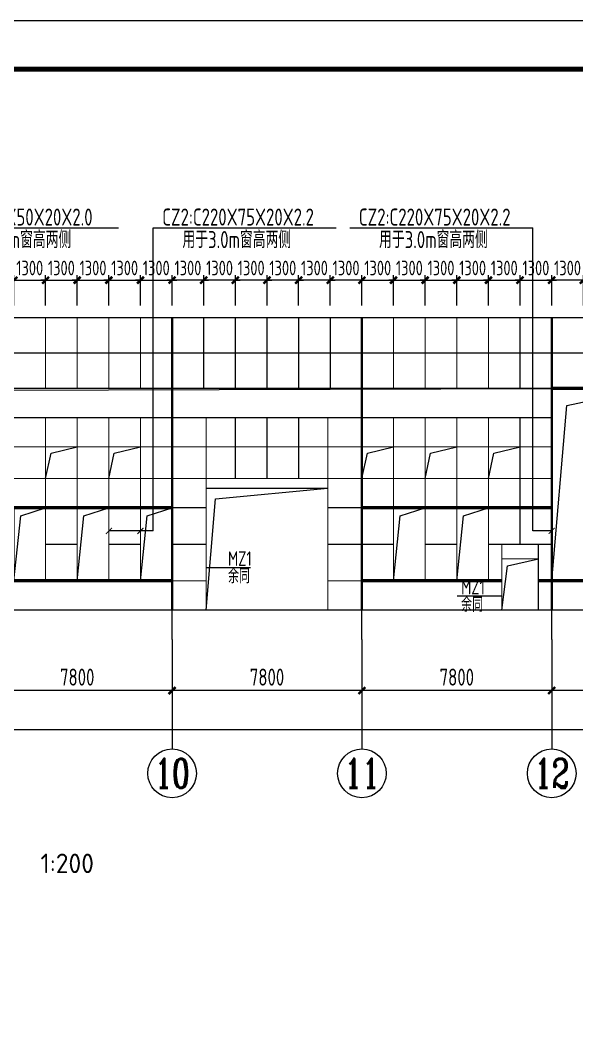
# Model space of a CAD drawing. Extents: x -2746917 to -971774, y -3334247 to -3250358.
# Drawn here: x -1558713 to -1547287, y -3295173 to -3274173 of the extents above; entities that cross this region are included whole.
import ezdxf
from ezdxf.enums import TextEntityAlignment as Align

# ---------------------------------------------------------------- set-up
doc = ezdxf.new("R2010")
doc.units = 0
doc.header["$LTSCALE"] = 1000
doc.header["$MEASUREMENT"] = 0
doc.header["$PDMODE"] = 35
doc.linetypes.add('DASH', pattern=[0.35, 0.25, -0.1])
doc.linetypes.add('DOTE', pattern=[2.42, 2, -0.2, 0.02, -0.2])
doc.layers.get('0').update_dxf_attribs({"linetype": 'CONTINUOUS'})
doc.layers.get('Defpoints').update_dxf_attribs({"linetype": 'CONTINUOUS'})
for name, color, linetype in [('AXIS', 253, 'DOTE'), ('DIM', 3, 'CONTINUOUS'), ('NUM', 7, 'CONTINUOUS'), ('PUB_TITLE', 4, 'CONTINUOUS'), ('REIN', 1, 'CONTINUOUS'), ('TEXT', 7, 'CONTINUOUS')]:
    doc.layers.add(name, color=color, linetype=linetype)
doc.layers.add('yichutu', color=7, linetype='CONTINUOUS', true_color=0xffffff, plot=False)
doc.styles.add('TSSD_Axis', font='Complex.shx', dxfattribs={"width": 0.7, "bigfont": 'hztxt.shx'})
doc.styles.add('TSSD_Dimension', font='tssdeng.shx', dxfattribs={"width": 0.75, "bigfont": 'Hztxt.shx'})
doc.styles.add('TSSD_Norm', font='tssdeng.shx', dxfattribs={"width": 0.75, "bigfont": 'hztxt.shx'})
doc.styles.add('TSSD_Rein', font='Tssdeng.shx', dxfattribs={"width": 0.75, "bigfont": 'hztxt.shx'})
doc.dimstyles.new('TSSD_200_100', dxfattribs={"dimtxt": 350, "dimasz": 100, "dimexe": 100, "dimexo": 250, "dimgap": 100, "dimtad": 1, "dimdec": 0, "dimlfac": 2, "dimzin": 0, "dimdsep": 46, "dimtxsty": 'TSSD_Dimension', "dimblk": 'ARCHTICK', "dimcen": 0, "dimdle": 100, "dimclrt": 7, "dimadec": 0, "dimazin": 0, "dimtfac": 1, "dimtdec": 0, "dimtix": 1, "dimtmove": 2, "dimatfit": 3, "dimfxl": 1, "dimtolj": 1, "dimtzin": 0, "dimarcsym": 0})

# ---------------------------------------------------------------- blocks, each defined once
blk = doc.blocks.new('ts_axno')
at = {"color": 0, "linetype": 'ByBlock', "lineweight": -2}
blk.add_circle((0, 0), 0.5, dxfattribs=at)
at = {"color": 0, "linetype": 'ByBlock', "lineweight": -2, "style": 'TSSD_Axis', "width": 0.7}
blk.add_attdef('A', text='', height=0.6, dxfattribs=at).set_placement((0, 0), align=Align.MIDDLE_CENTER)
blk = doc.blocks.new('_ArchTick')
at = {"color": 0, "const_width": 0.5}
blk.add_lwpolyline([(-0.71, -0.71), (0.71, 0.71)], dxfattribs=at)
blk = doc.blocks.new('*D1926')
at = {"layer": 'Defpoints', "color": 0, "ltscale": 1.5}
for p in [(-1551697, -3286880), (-1547797, -3286880), (-1551697, -3287927)]:
    blk.add_point(p, dxfattribs=at)
at = {"layer": 'DIM', "color": 0, "lineweight": -2, "ltscale": 1.5}
for p, q in [((-1551697, -3287130), (-1551697, -3288027)), ((-1547797, -3287130), (-1547797, -3288027)), ((-1547697, -3287927), (-1551797, -3287927))]:
    blk.add_line(p, q, dxfattribs=at)
at = {"layer": 'DIM', "color": 0, "lineweight": -2, "ltscale": 1.5, "xscale": 100, "yscale": 100, "zscale": 100, "rotation": 180}
blk.add_blockref('_ArchTick', (-1551697, -3287927), dxfattribs=at)
at = {"layer": 'DIM', "color": 0, "lineweight": -2, "ltscale": 1.5, "xscale": 100, "yscale": 100, "zscale": 100}
blk.add_blockref('_ArchTick', (-1547797, -3287927), dxfattribs=at)
at = {"layer": 'DIM', "color": 7, "ltscale": 1.5, "insert": (-1549747, -3287652), "char_height": 350, "attachment_point": 5, "style": 'TSSD_Dimension'}
blk.add_mtext('\\A1;7800', dxfattribs=at)
blk = doc.blocks.new('*D1927')
at = {"layer": 'Defpoints', "color": 0, "ltscale": 1.5}
for p in [(-1555597, -3286880), (-1551697, -3286880), (-1555597, -3287927)]:
    blk.add_point(p, dxfattribs=at)
at = {"layer": 'DIM', "color": 0, "lineweight": -2, "ltscale": 1.5}
for p, q in [((-1555597, -3287130), (-1555597, -3288027)), ((-1551697, -3287130), (-1551697, -3288027)), ((-1551597, -3287927), (-1555697, -3287927))]:
    blk.add_line(p, q, dxfattribs=at)
at = {"layer": 'DIM', "color": 0, "lineweight": -2, "ltscale": 1.5, "xscale": 100, "yscale": 100, "zscale": 100, "rotation": 180}
blk.add_blockref('_ArchTick', (-1555597, -3287927), dxfattribs=at)
at = {"layer": 'DIM', "color": 0, "lineweight": -2, "ltscale": 1.5, "xscale": 100, "yscale": 100, "zscale": 100}
blk.add_blockref('_ArchTick', (-1551697, -3287927), dxfattribs=at)
at = {"layer": 'DIM', "color": 7, "ltscale": 1.5, "insert": (-1553647, -3287652), "char_height": 350, "attachment_point": 5, "style": 'TSSD_Dimension'}
blk.add_mtext('\\A1;7800', dxfattribs=at)
blk = doc.blocks.new('*D1928')
at = {"layer": 'Defpoints', "color": 0, "ltscale": 1.5}
for p in [(-1559497, -3286880), (-1555597, -3286880), (-1559497, -3287927)]:
    blk.add_point(p, dxfattribs=at)
at = {"layer": 'DIM', "color": 0, "lineweight": -2, "ltscale": 1.5}
for p, q in [((-1559497, -3287130), (-1559497, -3288027)), ((-1555597, -3287130), (-1555597, -3288027)), ((-1555497, -3287927), (-1559597, -3287927))]:
    blk.add_line(p, q, dxfattribs=at)
at = {"layer": 'DIM', "color": 0, "lineweight": -2, "ltscale": 1.5, "xscale": 100, "yscale": 100, "zscale": 100, "rotation": 180}
blk.add_blockref('_ArchTick', (-1559497, -3287927), dxfattribs=at)
at = {"layer": 'DIM', "color": 0, "lineweight": -2, "ltscale": 1.5, "xscale": 100, "yscale": 100, "zscale": 100}
blk.add_blockref('_ArchTick', (-1555597, -3287927), dxfattribs=at)
at = {"layer": 'DIM', "color": 7, "ltscale": 1.5, "insert": (-1557547, -3287652), "char_height": 350, "attachment_point": 5, "style": 'TSSD_Dimension'}
blk.add_mtext('\\A1;7800', dxfattribs=at)
blk = doc.blocks.new('*D1936')
at = {"layer": 'Defpoints', "color": 0, "ltscale": 1.5}
for p in [(-1586797, -3286880), (-1543897, -3286880), (-1543897, -3288727)]:
    blk.add_point(p, dxfattribs=at)
at = {"layer": 'DIM', "color": 0, "lineweight": -2, "ltscale": 1.5}
for p, q in [((-1586797, -3287130), (-1586797, -3288827)), ((-1543897, -3287130), (-1543897, -3288827)), ((-1586897, -3288727), (-1543797, -3288727))]:
    blk.add_line(p, q, dxfattribs=at)
at = {"layer": 'DIM', "color": 0, "lineweight": -2, "ltscale": 1.5, "xscale": 100, "yscale": 100, "zscale": 100, "rotation": 180}
blk.add_blockref('_ArchTick', (-1586797, -3288727), dxfattribs=at)
at = {"layer": 'DIM', "color": 0, "lineweight": -2, "ltscale": 1.5, "xscale": 100, "yscale": 100, "zscale": 100}
blk.add_blockref('_ArchTick', (-1543897, -3288727), dxfattribs=at)
at = {"layer": 'DIM', "color": 7, "ltscale": 1.5, "insert": (-1565347, -3288452), "char_height": 350, "attachment_point": 5, "style": 'TSSD_Dimension'}
blk.add_mtext('\\A1;85800', dxfattribs=at)
blk = doc.blocks.new('*D1937')
at = {"layer": 'Defpoints', "color": 0, "ltscale": 1.5}
for p in [(-1547797, -3286880), (-1543897, -3286880), (-1547797, -3287927)]:
    blk.add_point(p, dxfattribs=at)
at = {"layer": 'DIM', "color": 0, "lineweight": -2, "ltscale": 1.5}
for p, q in [((-1547797, -3287130), (-1547797, -3288027)), ((-1543897, -3287130), (-1543897, -3288027)), ((-1543797, -3287927), (-1547897, -3287927))]:
    blk.add_line(p, q, dxfattribs=at)
at = {"layer": 'DIM', "color": 0, "lineweight": -2, "ltscale": 1.5, "xscale": 100, "yscale": 100, "zscale": 100, "rotation": 180}
blk.add_blockref('_ArchTick', (-1547797, -3287927), dxfattribs=at)
at = {"layer": 'DIM', "color": 0, "lineweight": -2, "ltscale": 1.5, "xscale": 100, "yscale": 100, "zscale": 100}
blk.add_blockref('_ArchTick', (-1543897, -3287927), dxfattribs=at)
at = {"layer": 'DIM', "color": 7, "ltscale": 1.5, "insert": (-1545847, -3287652), "char_height": 350, "attachment_point": 5, "style": 'TSSD_Dimension'}
blk.add_mtext('\\A1;7800', dxfattribs=at)
blk = doc.blocks.new('*D2337')
at = {"layer": 'Defpoints', "color": 0, "ltscale": 1.5}
for p in [(-1558197, -3279504), (-1558847, -3280275), (-1558197, -3280275)]:
    blk.add_point(p, dxfattribs=at)
at = {"layer": 'DIM', "color": 0, "lineweight": -2, "ltscale": 1.5}
for p, q in [((-1558847, -3279504), (-1558947, -3279504)), ((-1558847, -3280025), (-1558847, -3279404)), ((-1558847, -3279504), (-1558197, -3279504)), ((-1558197, -3280025), (-1558197, -3279404)), ((-1558197, -3279504), (-1558097, -3279504))]:
    blk.add_line(p, q, dxfattribs=at)
at = {"layer": 'DIM', "color": 0, "lineweight": -2, "ltscale": 1.5, "xscale": 100, "yscale": 100, "zscale": 100}
blk.add_blockref('_ArchTick', (-1558847, -3279504), dxfattribs=at)
at = {"layer": 'DIM', "color": 0, "lineweight": -2, "ltscale": 1.5, "xscale": 100, "yscale": 100, "zscale": 100, "rotation": 180}
blk.add_blockref('_ArchTick', (-1558197, -3279504), dxfattribs=at)
at = {"layer": 'DIM', "color": 7, "ltscale": 1.5, "insert": (-1558522, -3279254), "char_height": 300, "attachment_point": 5, "style": 'TSSD_Dimension'}
blk.add_mtext('\\A1;1300', dxfattribs=at)
blk = doc.blocks.new('*D2338')
at = {"layer": 'Defpoints', "color": 0, "ltscale": 1.5}
for p in [(-1557547, -3279504), (-1558197, -3280275), (-1557547, -3280275)]:
    blk.add_point(p, dxfattribs=at)
at = {"layer": 'DIM', "color": 0, "lineweight": -2, "ltscale": 1.5}
for p, q in [((-1558197, -3279504), (-1558297, -3279504)), ((-1558197, -3280025), (-1558197, -3279404)), ((-1558197, -3279504), (-1557547, -3279504)), ((-1557547, -3280025), (-1557547, -3279404)), ((-1557547, -3279504), (-1557447, -3279504))]:
    blk.add_line(p, q, dxfattribs=at)
at = {"layer": 'DIM', "color": 0, "lineweight": -2, "ltscale": 1.5, "xscale": 100, "yscale": 100, "zscale": 100}
blk.add_blockref('_ArchTick', (-1558197, -3279504), dxfattribs=at)
at = {"layer": 'DIM', "color": 0, "lineweight": -2, "ltscale": 1.5, "xscale": 100, "yscale": 100, "zscale": 100, "rotation": 180}
blk.add_blockref('_ArchTick', (-1557547, -3279504), dxfattribs=at)
at = {"layer": 'DIM', "color": 7, "ltscale": 1.5, "insert": (-1557872, -3279254), "char_height": 300, "attachment_point": 5, "style": 'TSSD_Dimension'}
blk.add_mtext('\\A1;1300', dxfattribs=at)
blk = doc.blocks.new('*D2339')
at = {"layer": 'Defpoints', "color": 0, "ltscale": 1.5}
for p in [(-1556897, -3279504), (-1557547, -3280275), (-1556897, -3280275)]:
    blk.add_point(p, dxfattribs=at)
at = {"layer": 'DIM', "color": 0, "lineweight": -2, "ltscale": 1.5}
for p, q in [((-1557547, -3279504), (-1557647, -3279504)), ((-1557547, -3280025), (-1557547, -3279404)), ((-1557547, -3279504), (-1556897, -3279504)), ((-1556897, -3280025), (-1556897, -3279404)), ((-1556897, -3279504), (-1556797, -3279504))]:
    blk.add_line(p, q, dxfattribs=at)
at = {"layer": 'DIM', "color": 0, "lineweight": -2, "ltscale": 1.5, "xscale": 100, "yscale": 100, "zscale": 100}
blk.add_blockref('_ArchTick', (-1557547, -3279504), dxfattribs=at)
at = {"layer": 'DIM', "color": 0, "lineweight": -2, "ltscale": 1.5, "xscale": 100, "yscale": 100, "zscale": 100, "rotation": 180}
blk.add_blockref('_ArchTick', (-1556897, -3279504), dxfattribs=at)
at = {"layer": 'DIM', "color": 7, "ltscale": 1.5, "insert": (-1557222, -3279254), "char_height": 300, "attachment_point": 5, "style": 'TSSD_Dimension'}
blk.add_mtext('\\A1;1300', dxfattribs=at)
blk = doc.blocks.new('*D2340')
at = {"layer": 'Defpoints', "color": 0, "ltscale": 1.5}
for p in [(-1556247, -3279504), (-1556897, -3280275), (-1556247, -3280275)]:
    blk.add_point(p, dxfattribs=at)
at = {"layer": 'DIM', "color": 0, "lineweight": -2, "ltscale": 1.5}
for p, q in [((-1556897, -3279504), (-1556997, -3279504)), ((-1556897, -3280025), (-1556897, -3279404)), ((-1556897, -3279504), (-1556247, -3279504)), ((-1556247, -3280025), (-1556247, -3279404)), ((-1556247, -3279504), (-1556147, -3279504))]:
    blk.add_line(p, q, dxfattribs=at)
at = {"layer": 'DIM', "color": 0, "lineweight": -2, "ltscale": 1.5, "xscale": 100, "yscale": 100, "zscale": 100}
blk.add_blockref('_ArchTick', (-1556897, -3279504), dxfattribs=at)
at = {"layer": 'DIM', "color": 0, "lineweight": -2, "ltscale": 1.5, "xscale": 100, "yscale": 100, "zscale": 100, "rotation": 180}
blk.add_blockref('_ArchTick', (-1556247, -3279504), dxfattribs=at)
at = {"layer": 'DIM', "color": 7, "ltscale": 1.5, "insert": (-1556572, -3279254), "char_height": 300, "attachment_point": 5, "style": 'TSSD_Dimension'}
blk.add_mtext('\\A1;1300', dxfattribs=at)
blk = doc.blocks.new('*D2329')
at = {"layer": 'Defpoints', "color": 0, "ltscale": 1.5}
for p in [(-1555597, -3279504), (-1556247, -3280275), (-1555597, -3280275)]:
    blk.add_point(p, dxfattribs=at)
at = {"layer": 'DIM', "color": 0, "lineweight": -2, "ltscale": 1.5}
for p, q in [((-1556247, -3279504), (-1556347, -3279504)), ((-1556247, -3280025), (-1556247, -3279404)), ((-1556247, -3279504), (-1555597, -3279504)), ((-1555597, -3280025), (-1555597, -3279404)), ((-1555597, -3279504), (-1555497, -3279504))]:
    blk.add_line(p, q, dxfattribs=at)
at = {"layer": 'DIM', "color": 0, "lineweight": -2, "ltscale": 1.5, "xscale": 100, "yscale": 100, "zscale": 100}
blk.add_blockref('_ArchTick', (-1556247, -3279504), dxfattribs=at)
at = {"layer": 'DIM', "color": 0, "lineweight": -2, "ltscale": 1.5, "xscale": 100, "yscale": 100, "zscale": 100, "rotation": 180}
blk.add_blockref('_ArchTick', (-1555597, -3279504), dxfattribs=at)
at = {"layer": 'DIM', "color": 7, "ltscale": 1.5, "insert": (-1555922, -3279254), "char_height": 300, "attachment_point": 5, "style": 'TSSD_Dimension'}
blk.add_mtext('\\A1;1300', dxfattribs=at)
blk = doc.blocks.new('*D2330')
at = {"layer": 'Defpoints', "color": 0, "ltscale": 1.5}
for p in [(-1552347, -3279504), (-1552347, -3280275), (-1551697, -3280275)]:
    blk.add_point(p, dxfattribs=at)
at = {"layer": 'DIM', "color": 0, "lineweight": -2, "ltscale": 1.5}
for p, q in [((-1552347, -3279504), (-1552447, -3279504)), ((-1552347, -3280025), (-1552347, -3279404)), ((-1551697, -3279504), (-1552347, -3279504)), ((-1551697, -3280025), (-1551697, -3279404)), ((-1551697, -3279504), (-1551597, -3279504))]:
    blk.add_line(p, q, dxfattribs=at)
at = {"layer": 'DIM', "color": 0, "lineweight": -2, "ltscale": 1.5, "xscale": 100, "yscale": 100, "zscale": 100}
blk.add_blockref('_ArchTick', (-1552347, -3279504), dxfattribs=at)
at = {"layer": 'DIM', "color": 0, "lineweight": -2, "ltscale": 1.5, "xscale": 100, "yscale": 100, "zscale": 100, "rotation": 180}
blk.add_blockref('_ArchTick', (-1551697, -3279504), dxfattribs=at)
at = {"layer": 'DIM', "color": 7, "ltscale": 1.5, "insert": (-1552022, -3279254), "char_height": 300, "attachment_point": 5, "style": 'TSSD_Dimension'}
blk.add_mtext('\\A1;1300', dxfattribs=at)
blk = doc.blocks.new('*D2331')
at = {"layer": 'Defpoints', "color": 0, "ltscale": 1.5}
for p in [(-1552997, -3279504), (-1552997, -3280275), (-1552347, -3280275)]:
    blk.add_point(p, dxfattribs=at)
at = {"layer": 'DIM', "color": 0, "lineweight": -2, "ltscale": 1.5}
for p, q in [((-1552997, -3279504), (-1553097, -3279504)), ((-1552997, -3280025), (-1552997, -3279404)), ((-1552347, -3279504), (-1552997, -3279504)), ((-1552347, -3280025), (-1552347, -3279404)), ((-1552347, -3279504), (-1552247, -3279504))]:
    blk.add_line(p, q, dxfattribs=at)
at = {"layer": 'DIM', "color": 0, "lineweight": -2, "ltscale": 1.5, "xscale": 100, "yscale": 100, "zscale": 100}
blk.add_blockref('_ArchTick', (-1552997, -3279504), dxfattribs=at)
at = {"layer": 'DIM', "color": 0, "lineweight": -2, "ltscale": 1.5, "xscale": 100, "yscale": 100, "zscale": 100, "rotation": 180}
blk.add_blockref('_ArchTick', (-1552347, -3279504), dxfattribs=at)
at = {"layer": 'DIM', "color": 7, "ltscale": 1.5, "insert": (-1552672, -3279254), "char_height": 300, "attachment_point": 5, "style": 'TSSD_Dimension'}
blk.add_mtext('\\A1;1300', dxfattribs=at)
blk = doc.blocks.new('*D2332')
at = {"layer": 'Defpoints', "color": 0, "ltscale": 1.5}
for p in [(-1553647, -3279504), (-1553647, -3280275), (-1552997, -3280275)]:
    blk.add_point(p, dxfattribs=at)
at = {"layer": 'DIM', "color": 0, "lineweight": -2, "ltscale": 1.5}
for p, q in [((-1553647, -3279504), (-1553747, -3279504)), ((-1553647, -3280025), (-1553647, -3279404)), ((-1552997, -3279504), (-1553647, -3279504)), ((-1552997, -3280025), (-1552997, -3279404)), ((-1552997, -3279504), (-1552897, -3279504))]:
    blk.add_line(p, q, dxfattribs=at)
at = {"layer": 'DIM', "color": 0, "lineweight": -2, "ltscale": 1.5, "xscale": 100, "yscale": 100, "zscale": 100}
blk.add_blockref('_ArchTick', (-1553647, -3279504), dxfattribs=at)
at = {"layer": 'DIM', "color": 0, "lineweight": -2, "ltscale": 1.5, "xscale": 100, "yscale": 100, "zscale": 100, "rotation": 180}
blk.add_blockref('_ArchTick', (-1552997, -3279504), dxfattribs=at)
at = {"layer": 'DIM', "color": 7, "ltscale": 1.5, "insert": (-1553322, -3279254), "char_height": 300, "attachment_point": 5, "style": 'TSSD_Dimension'}
blk.add_mtext('\\A1;1300', dxfattribs=at)
blk = doc.blocks.new('*D2333')
at = {"layer": 'Defpoints', "color": 0, "ltscale": 1.5}
for p in [(-1554297, -3279504), (-1554297, -3280275), (-1553647, -3280275)]:
    blk.add_point(p, dxfattribs=at)
at = {"layer": 'DIM', "color": 0, "lineweight": -2, "ltscale": 1.5}
for p, q in [((-1554297, -3279504), (-1554397, -3279504)), ((-1554297, -3280025), (-1554297, -3279404)), ((-1553647, -3279504), (-1554297, -3279504)), ((-1553647, -3280025), (-1553647, -3279404)), ((-1553647, -3279504), (-1553547, -3279504))]:
    blk.add_line(p, q, dxfattribs=at)
at = {"layer": 'DIM', "color": 0, "lineweight": -2, "ltscale": 1.5, "xscale": 100, "yscale": 100, "zscale": 100}
blk.add_blockref('_ArchTick', (-1554297, -3279504), dxfattribs=at)
at = {"layer": 'DIM', "color": 0, "lineweight": -2, "ltscale": 1.5, "xscale": 100, "yscale": 100, "zscale": 100, "rotation": 180}
blk.add_blockref('_ArchTick', (-1553647, -3279504), dxfattribs=at)
at = {"layer": 'DIM', "color": 7, "ltscale": 1.5, "insert": (-1553972, -3279254), "char_height": 300, "attachment_point": 5, "style": 'TSSD_Dimension'}
blk.add_mtext('\\A1;1300', dxfattribs=at)
blk = doc.blocks.new('*D2334')
at = {"layer": 'Defpoints', "color": 0, "ltscale": 1.5}
for p in [(-1554947, -3279504), (-1554947, -3280275), (-1554297, -3280275)]:
    blk.add_point(p, dxfattribs=at)
at = {"layer": 'DIM', "color": 0, "lineweight": -2, "ltscale": 1.5}
for p, q in [((-1554947, -3279504), (-1555047, -3279504)), ((-1554947, -3280025), (-1554947, -3279404)), ((-1554297, -3279504), (-1554947, -3279504)), ((-1554297, -3280025), (-1554297, -3279404)), ((-1554297, -3279504), (-1554197, -3279504))]:
    blk.add_line(p, q, dxfattribs=at)
at = {"layer": 'DIM', "color": 0, "lineweight": -2, "ltscale": 1.5, "xscale": 100, "yscale": 100, "zscale": 100}
blk.add_blockref('_ArchTick', (-1554947, -3279504), dxfattribs=at)
at = {"layer": 'DIM', "color": 0, "lineweight": -2, "ltscale": 1.5, "xscale": 100, "yscale": 100, "zscale": 100, "rotation": 180}
blk.add_blockref('_ArchTick', (-1554297, -3279504), dxfattribs=at)
at = {"layer": 'DIM', "color": 7, "ltscale": 1.5, "insert": (-1554622, -3279254), "char_height": 300, "attachment_point": 5, "style": 'TSSD_Dimension'}
blk.add_mtext('\\A1;1300', dxfattribs=at)
blk = doc.blocks.new('*D2335')
at = {"layer": 'Defpoints', "color": 0, "ltscale": 1.5}
for p in [(-1555597, -3279504), (-1555597, -3280275), (-1554947, -3280275)]:
    blk.add_point(p, dxfattribs=at)
at = {"layer": 'DIM', "color": 0, "lineweight": -2, "ltscale": 1.5}
for p, q in [((-1555597, -3279504), (-1555697, -3279504)), ((-1555597, -3280025), (-1555597, -3279404)), ((-1554947, -3279504), (-1555597, -3279504)), ((-1554947, -3280025), (-1554947, -3279404)), ((-1554947, -3279504), (-1554847, -3279504))]:
    blk.add_line(p, q, dxfattribs=at)
at = {"layer": 'DIM', "color": 0, "lineweight": -2, "ltscale": 1.5, "xscale": 100, "yscale": 100, "zscale": 100}
blk.add_blockref('_ArchTick', (-1555597, -3279504), dxfattribs=at)
at = {"layer": 'DIM', "color": 0, "lineweight": -2, "ltscale": 1.5, "xscale": 100, "yscale": 100, "zscale": 100, "rotation": 180}
blk.add_blockref('_ArchTick', (-1554947, -3279504), dxfattribs=at)
at = {"layer": 'DIM', "color": 7, "ltscale": 1.5, "insert": (-1555272, -3279254), "char_height": 300, "attachment_point": 5, "style": 'TSSD_Dimension'}
blk.add_mtext('\\A1;1300', dxfattribs=at)
blk = doc.blocks.new('*D2348')
at = {"layer": 'Defpoints', "color": 0, "ltscale": 1.5}
for p in [(-1551047, -3279504), (-1551697, -3280275), (-1551047, -3280275)]:
    blk.add_point(p, dxfattribs=at)
at = {"layer": 'DIM', "color": 0, "lineweight": -2, "ltscale": 1.5}
for p, q in [((-1551697, -3279504), (-1551797, -3279504)), ((-1551697, -3280025), (-1551697, -3279404)), ((-1551697, -3279504), (-1551047, -3279504)), ((-1551047, -3280025), (-1551047, -3279404)), ((-1551047, -3279504), (-1550947, -3279504))]:
    blk.add_line(p, q, dxfattribs=at)
at = {"layer": 'DIM', "color": 0, "lineweight": -2, "ltscale": 1.5, "xscale": 100, "yscale": 100, "zscale": 100}
blk.add_blockref('_ArchTick', (-1551697, -3279504), dxfattribs=at)
at = {"layer": 'DIM', "color": 0, "lineweight": -2, "ltscale": 1.5, "xscale": 100, "yscale": 100, "zscale": 100, "rotation": 180}
blk.add_blockref('_ArchTick', (-1551047, -3279504), dxfattribs=at)
at = {"layer": 'DIM', "color": 7, "ltscale": 1.5, "insert": (-1551372, -3279254), "char_height": 300, "attachment_point": 5, "style": 'TSSD_Dimension'}
blk.add_mtext('\\A1;1300', dxfattribs=at)
blk = doc.blocks.new('*D2349')
at = {"layer": 'Defpoints', "color": 0, "ltscale": 1.5}
for p in [(-1550397, -3279504), (-1551047, -3280275), (-1550397, -3280275)]:
    blk.add_point(p, dxfattribs=at)
at = {"layer": 'DIM', "color": 0, "lineweight": -2, "ltscale": 1.5}
for p, q in [((-1551047, -3279504), (-1551147, -3279504)), ((-1551047, -3280025), (-1551047, -3279404)), ((-1551047, -3279504), (-1550397, -3279504)), ((-1550397, -3280025), (-1550397, -3279404)), ((-1550397, -3279504), (-1550297, -3279504))]:
    blk.add_line(p, q, dxfattribs=at)
at = {"layer": 'DIM', "color": 0, "lineweight": -2, "ltscale": 1.5, "xscale": 100, "yscale": 100, "zscale": 100}
blk.add_blockref('_ArchTick', (-1551047, -3279504), dxfattribs=at)
at = {"layer": 'DIM', "color": 0, "lineweight": -2, "ltscale": 1.5, "xscale": 100, "yscale": 100, "zscale": 100, "rotation": 180}
blk.add_blockref('_ArchTick', (-1550397, -3279504), dxfattribs=at)
at = {"layer": 'DIM', "color": 7, "ltscale": 1.5, "insert": (-1550722, -3279254), "char_height": 300, "attachment_point": 5, "style": 'TSSD_Dimension'}
blk.add_mtext('\\A1;1300', dxfattribs=at)
blk = doc.blocks.new('*D2350')
at = {"layer": 'Defpoints', "color": 0, "ltscale": 1.5}
for p in [(-1549747, -3279504), (-1550397, -3280275), (-1549747, -3280275)]:
    blk.add_point(p, dxfattribs=at)
at = {"layer": 'DIM', "color": 0, "lineweight": -2, "ltscale": 1.5}
for p, q in [((-1550397, -3279504), (-1550497, -3279504)), ((-1550397, -3280025), (-1550397, -3279404)), ((-1550397, -3279504), (-1549747, -3279504)), ((-1549747, -3280025), (-1549747, -3279404)), ((-1549747, -3279504), (-1549647, -3279504))]:
    blk.add_line(p, q, dxfattribs=at)
at = {"layer": 'DIM', "color": 0, "lineweight": -2, "ltscale": 1.5, "xscale": 100, "yscale": 100, "zscale": 100}
blk.add_blockref('_ArchTick', (-1550397, -3279504), dxfattribs=at)
at = {"layer": 'DIM', "color": 0, "lineweight": -2, "ltscale": 1.5, "xscale": 100, "yscale": 100, "zscale": 100, "rotation": 180}
blk.add_blockref('_ArchTick', (-1549747, -3279504), dxfattribs=at)
at = {"layer": 'DIM', "color": 7, "ltscale": 1.5, "insert": (-1550072, -3279254), "char_height": 300, "attachment_point": 5, "style": 'TSSD_Dimension'}
blk.add_mtext('\\A1;1300', dxfattribs=at)
blk = doc.blocks.new('*D2351')
at = {"layer": 'Defpoints', "color": 0, "ltscale": 1.5}
for p in [(-1549097, -3279504), (-1549747, -3280275), (-1549097, -3280275)]:
    blk.add_point(p, dxfattribs=at)
at = {"layer": 'DIM', "color": 0, "lineweight": -2, "ltscale": 1.5}
for p, q in [((-1549747, -3279504), (-1549847, -3279504)), ((-1549747, -3280025), (-1549747, -3279404)), ((-1549747, -3279504), (-1549097, -3279504)), ((-1549097, -3280025), (-1549097, -3279404)), ((-1549097, -3279504), (-1548997, -3279504))]:
    blk.add_line(p, q, dxfattribs=at)
at = {"layer": 'DIM', "color": 0, "lineweight": -2, "ltscale": 1.5, "xscale": 100, "yscale": 100, "zscale": 100}
blk.add_blockref('_ArchTick', (-1549747, -3279504), dxfattribs=at)
at = {"layer": 'DIM', "color": 0, "lineweight": -2, "ltscale": 1.5, "xscale": 100, "yscale": 100, "zscale": 100, "rotation": 180}
blk.add_blockref('_ArchTick', (-1549097, -3279504), dxfattribs=at)
at = {"layer": 'DIM', "color": 7, "ltscale": 1.5, "insert": (-1549422, -3279254), "char_height": 300, "attachment_point": 5, "style": 'TSSD_Dimension'}
blk.add_mtext('\\A1;1300', dxfattribs=at)
blk = doc.blocks.new('*D2352')
at = {"layer": 'Defpoints', "color": 0, "ltscale": 1.5}
for p in [(-1548447, -3279504), (-1549097, -3280275), (-1548447, -3280275)]:
    blk.add_point(p, dxfattribs=at)
at = {"layer": 'DIM', "color": 0, "lineweight": -2, "ltscale": 1.5}
for p, q in [((-1549097, -3279504), (-1549197, -3279504)), ((-1549097, -3280025), (-1549097, -3279404)), ((-1549097, -3279504), (-1548447, -3279504)), ((-1548447, -3280025), (-1548447, -3279404)), ((-1548447, -3279504), (-1548347, -3279504))]:
    blk.add_line(p, q, dxfattribs=at)
at = {"layer": 'DIM', "color": 0, "lineweight": -2, "ltscale": 1.5, "xscale": 100, "yscale": 100, "zscale": 100}
blk.add_blockref('_ArchTick', (-1549097, -3279504), dxfattribs=at)
at = {"layer": 'DIM', "color": 0, "lineweight": -2, "ltscale": 1.5, "xscale": 100, "yscale": 100, "zscale": 100, "rotation": 180}
blk.add_blockref('_ArchTick', (-1548447, -3279504), dxfattribs=at)
at = {"layer": 'DIM', "color": 7, "ltscale": 1.5, "insert": (-1548772, -3279254), "char_height": 300, "attachment_point": 5, "style": 'TSSD_Dimension'}
blk.add_mtext('\\A1;1300', dxfattribs=at)
blk = doc.blocks.new('*D2341')
at = {"layer": 'Defpoints', "color": 0, "ltscale": 1.5}
for p in [(-1547797, -3279504), (-1548447, -3280275), (-1547797, -3280275)]:
    blk.add_point(p, dxfattribs=at)
at = {"layer": 'DIM', "color": 0, "lineweight": -2, "ltscale": 1.5}
for p, q in [((-1548447, -3279504), (-1548547, -3279504)), ((-1548447, -3280025), (-1548447, -3279404)), ((-1548447, -3279504), (-1547797, -3279504)), ((-1547797, -3280025), (-1547797, -3279404)), ((-1547797, -3279504), (-1547697, -3279504))]:
    blk.add_line(p, q, dxfattribs=at)
at = {"layer": 'DIM', "color": 0, "lineweight": -2, "ltscale": 1.5, "xscale": 100, "yscale": 100, "zscale": 100}
blk.add_blockref('_ArchTick', (-1548447, -3279504), dxfattribs=at)
at = {"layer": 'DIM', "color": 0, "lineweight": -2, "ltscale": 1.5, "xscale": 100, "yscale": 100, "zscale": 100, "rotation": 180}
blk.add_blockref('_ArchTick', (-1547797, -3279504), dxfattribs=at)
at = {"layer": 'DIM', "color": 7, "ltscale": 1.5, "insert": (-1548122, -3279254), "char_height": 300, "attachment_point": 5, "style": 'TSSD_Dimension'}
blk.add_mtext('\\A1;1300', dxfattribs=at)
blk = doc.blocks.new('*D2347')
at = {"layer": 'Defpoints', "color": 0, "ltscale": 1.5}
for p in [(-1547797, -3279504), (-1547797, -3280275), (-1547147, -3280275)]:
    blk.add_point(p, dxfattribs=at)
at = {"layer": 'DIM', "color": 0, "lineweight": -2, "ltscale": 1.5}
for p, q in [((-1547797, -3279504), (-1547897, -3279504)), ((-1547797, -3280025), (-1547797, -3279404)), ((-1547147, -3279504), (-1547797, -3279504)), ((-1547147, -3280025), (-1547147, -3279404)), ((-1547147, -3279504), (-1547047, -3279504))]:
    blk.add_line(p, q, dxfattribs=at)
at = {"layer": 'DIM', "color": 0, "lineweight": -2, "ltscale": 1.5, "xscale": 100, "yscale": 100, "zscale": 100}
blk.add_blockref('_ArchTick', (-1547797, -3279504), dxfattribs=at)
at = {"layer": 'DIM', "color": 0, "lineweight": -2, "ltscale": 1.5, "xscale": 100, "yscale": 100, "zscale": 100, "rotation": 180}
blk.add_blockref('_ArchTick', (-1547147, -3279504), dxfattribs=at)
at = {"layer": 'DIM', "color": 7, "ltscale": 1.5, "insert": (-1547472, -3279254), "char_height": 300, "attachment_point": 5, "style": 'TSSD_Dimension'}
blk.add_mtext('\\A1;1300', dxfattribs=at)
blk = doc.blocks.new('yct-891-420-89100-42000-100-2004.0')
at = {"layer": 'yichutu', "color": 7, "true_color": 0xffffff}
blk.add_lwpolyline([(0, 0), (0, 42000), (89100, 42000), (89100, 0)], close=True, dxfattribs=at)
blk = doc.blocks.new('A$C440D491C')
at = {"layer": 'PUB_TITLE'}
blk.add_lwpolyline([(0, 0), (0, 42000), (89100, 42000), (89100, 0)], close=True, dxfattribs=at)
at = {"layer": 'PUB_TITLE', "const_width": 100}
blk.add_lwpolyline([(88100, 1000), (88100, 41000), (713, 41000), (713, 1000), (88100, 1000)], dxfattribs=at)

msp = doc.modelspace()

# ---------------------------------------------------------------- linework, layer by layer
at = {"ltscale": 1.5}
for p, q in [((-1582707.33, -3281841.62), (-1547796.98, -3281724.61)), ((-1547484.02, -3282077.11), (-1545846.98, -3281724.61)), ((-1547796.98, -3285674.61), (-1547484.02, -3282077.11)), ((-1558084.72, -3283053.98), (-1557546.98, -3282924.61)), ((-1556784.72, -3283053.98), (-1556246.98, -3282924.61)), ((-1551584.72, -3283053.98), (-1551046.98, -3282924.61)), ((-1550284.72, -3283053.98), (-1549746.98, -3282924.61)), ((-1548984.72, -3283053.98), (-1548446.98, -3282924.61)), ((-1558196.98, -3283574.61), (-1558084.72, -3283053.98)), ((-1556896.98, -3283574.61), (-1556784.72, -3283053.98)), ((-1551696.98, -3283574.61), (-1551584.72, -3283053.98)), ((-1550396.98, -3283574.61), (-1550284.72, -3283053.98)), ((-1549096.98, -3283574.61), (-1548984.72, -3283053.98)), ((-1554707.77, -3283990.16), (-1552396.98, -3283774.61)), ((-1558708.34, -3284343.42), (-1558196.98, -3284174.61)), ((-1557408.34, -3284343.42), (-1556896.98, -3284174.61)), ((-1556108.34, -3284343.42), (-1555596.98, -3284174.61)), ((-1554896.98, -3286274.61), (-1554707.77, -3283990.16)), ((-1550908.34, -3284343.42), (-1550396.98, -3284174.61)), ((-1549608.34, -3284343.42), (-1549096.98, -3284174.61)), ((-1558846.98, -3285674.61), (-1558708.34, -3284343.42)), ((-1557546.98, -3285674.61), (-1557408.34, -3284343.42)), ((-1556246.98, -3285674.61), (-1556108.34, -3284343.42)), ((-1551046.98, -3285674.61), (-1550908.34, -3284343.42)), ((-1549746.98, -3285674.61), (-1549608.34, -3284343.42)), ((-1555987.34, -3284649.85), (-1556896.98, -3284649.85)), ((-1547796.98, -3284649.85), (-1548185.82, -3284649.85)), ((-1548708.49, -3285368.66), (-1548071.98, -3285224.61)), ((-1548821.98, -3286274.61), (-1548708.49, -3285368.66))]:
    msp.add_line(p, q, dxfattribs=at)
at = {"layer": 'AXIS', "ltscale": 1.5}
for p, q in [((-1555596.98, -3286879.57), (-1555596.98, -3284184.86)), ((-1551696.98, -3286879.57), (-1551696.98, -3284184.86)), ((-1547796.98, -3286879.57), (-1547796.98, -3284184.86))]:
    msp.add_line(p, q, dxfattribs=at)
at = {"layer": 'NUM', "ltscale": 1.5}
for p, q in [((-1555596.98, -3286879.57), (-1555596.98, -3289127.22)), ((-1551696.98, -3286879.57), (-1551696.98, -3289127.22)), ((-1547796.98, -3286879.57), (-1547796.98, -3289127.22))]:
    msp.add_line(p, q, dxfattribs=at)
at = {"layer": 'REIN', "color": 0, "ltscale": 0.1}
msp.add_line((-1542624.69, -3286274.61), (-1587391.66, -3286274.61), dxfattribs=at)
at = {"layer": 'REIN', "color": 0, "const_width": 25}
for points in [[(-1543959.48, -3280274.61), (-1586734.48, -3280274.61)], [(-1586734.48, -3280999.61), (-1543959.48, -3280999.61)], [(-1582896.98, -3281724.61), (-1547796.98, -3281724.61)], [(-1547796.98, -3285674.61), (-1547796.98, -3285674.61), (-1547796.98, -3282324.61), (-1582896.98, -3282324.61), (-1582896.98, -3285674.61)], [(-1547796.98, -3282324.61), (-1547796.98, -3285674.61)], [(-1582896.98, -3282924.61), (-1547796.98, -3282924.61)], [(-1582896.98, -3283574.61), (-1547796.98, -3283574.61)], [(-1554896.98, -3283774.61), (-1554896.98, -3283574.61)], [(-1552396.98, -3283774.61), (-1552396.98, -3283574.61)], [(-1555596.98, -3284174.61), (-1554896.98, -3284174.61)], [(-1551696.98, -3284174.61), (-1552396.98, -3284174.61)], [(-1558196.98, -3284924.61), (-1557546.98, -3284924.61)], [(-1556896.98, -3284924.61), (-1556246.98, -3284924.61)], [(-1555596.98, -3284924.61), (-1554896.98, -3284924.61)], [(-1552396.98, -3284924.61), (-1551046.98, -3284924.61)], [(-1550396.98, -3284924.61), (-1549746.98, -3284924.61)], [(-1549096.98, -3284924.61), (-1547796.98, -3284924.61)], [(-1548821.98, -3285224.61), (-1548821.98, -3284924.61)], [(-1548071.98, -3285224.61), (-1548071.98, -3284924.61)], [(-1555596.98, -3285674.61), (-1554896.98, -3285674.61)], [(-1551696.98, -3285674.61), (-1552396.98, -3285674.61)]]:
    msp.add_lwpolyline(points, dxfattribs=at)
at = {"layer": 'REIN', "color": 8, "linetype": 'DASH', "const_width": 25}
for points in [[(-1558196.98, -3281724.61), (-1558196.98, -3280274.61)], [(-1557546.98, -3281724.61), (-1557546.98, -3280274.61)], [(-1556896.98, -3281724.61), (-1556896.98, -3280274.61)], [(-1556246.98, -3281724.61), (-1556246.98, -3280274.61)], [(-1554946.98, -3281724.61), (-1554946.98, -3280274.61)], [(-1554296.98, -3281724.61), (-1554296.98, -3280274.61)], [(-1553646.98, -3281724.61), (-1553646.98, -3280274.61)], [(-1552996.98, -3281724.61), (-1552996.98, -3280274.61)], [(-1552346.98, -3281724.61), (-1552346.98, -3280274.61)], [(-1551046.98, -3281724.61), (-1551046.98, -3280274.61)], [(-1550396.98, -3281724.61), (-1550396.98, -3280274.61)], [(-1549746.98, -3281724.61), (-1549746.98, -3280274.61)], [(-1549096.98, -3281724.61), (-1549096.98, -3280274.61)], [(-1548446.98, -3281724.61), (-1548446.98, -3280274.61)], [(-1558196.98, -3282924.61), (-1558196.98, -3282324.61)], [(-1557546.98, -3282924.61), (-1557546.98, -3282324.61)], [(-1556896.98, -3282924.61), (-1556896.98, -3282324.61)], [(-1556246.98, -3282924.61), (-1556246.98, -3282324.61)], [(-1554896.98, -3283574.61), (-1554896.98, -3282324.61)], [(-1554296.98, -3283574.61), (-1554296.98, -3282324.61)], [(-1553646.98, -3283574.61), (-1553646.98, -3282324.61)], [(-1552996.98, -3283574.61), (-1552996.98, -3282324.61)], [(-1552396.98, -3283574.61), (-1552396.98, -3282324.61)], [(-1551046.98, -3282924.61), (-1551046.98, -3282324.61)], [(-1550396.98, -3282924.61), (-1550396.98, -3282324.61)], [(-1549746.98, -3282924.61), (-1549746.98, -3282324.61)], [(-1549096.98, -3282924.61), (-1549096.98, -3282324.61)], [(-1548446.98, -3282924.61), (-1548446.98, -3282324.61)], [(-1558196.98, -3284174.61), (-1558196.98, -3283574.61)], [(-1557546.98, -3284174.61), (-1557546.98, -3283574.61)], [(-1556896.98, -3284174.61), (-1556896.98, -3283574.61)], [(-1556246.98, -3284174.61), (-1556246.98, -3283574.61)], [(-1551046.98, -3284174.61), (-1551046.98, -3283574.61)], [(-1550396.98, -3284174.61), (-1550396.98, -3283574.61)], [(-1549746.98, -3284174.61), (-1549746.98, -3283574.61)], [(-1549096.98, -3284174.61), (-1549096.98, -3283574.61)], [(-1548446.98, -3284924.61), (-1548446.98, -3283574.61)]]:
    msp.add_lwpolyline(points, dxfattribs=at)
at = {"layer": 'REIN', "color": 0, "ltscale": 0.1, "const_width": 50}
for points in [[(-1555596.98, -3286274.61), (-1555596.98, -3280274.61)], [(-1551696.98, -3286274.61), (-1551696.98, -3280274.61)], [(-1547796.98, -3286274.61), (-1547796.98, -3280274.61)]]:
    msp.add_lwpolyline(points, dxfattribs=at)
at = {"layer": 'REIN', "color": 2, "linetype": 'DASH', "const_width": 70}
for points in [[(-1547796.98, -3281724.61), (-1543959.48, -3281724.61)], [(-1575096.98, -3284174.61), (-1555596.98, -3284174.61)], [(-1551696.98, -3284174.61), (-1547796.98, -3284174.61)], [(-1575096.98, -3285674.61), (-1555596.98, -3285674.61)], [(-1551696.98, -3285674.61), (-1548821.98, -3285674.61)], [(-1548071.98, -3285674.61), (-1543959.48, -3285674.61)]]:
    msp.add_lwpolyline(points, dxfattribs=at)
at = {"layer": 'REIN', "color": 0, "const_width": 25}
for points in [[(-1558196.98, -3282924.61), (-1557546.98, -3282924.61), (-1557546.98, -3283574.61), (-1558196.98, -3283574.61)], [(-1556896.98, -3282924.61), (-1556246.98, -3282924.61), (-1556246.98, -3283574.61), (-1556896.98, -3283574.61)], [(-1551696.98, -3282924.61), (-1551046.98, -3282924.61), (-1551046.98, -3283574.61), (-1551696.98, -3283574.61)], [(-1550396.98, -3282924.61), (-1549746.98, -3282924.61), (-1549746.98, -3283574.61), (-1550396.98, -3283574.61)], [(-1549096.98, -3282924.61), (-1548446.98, -3282924.61), (-1548446.98, -3283574.61), (-1549096.98, -3283574.61)], [(-1554896.98, -3286274.61), (-1552396.98, -3286274.61), (-1552396.98, -3283774.61), (-1554896.98, -3283774.61)], [(-1558846.98, -3284174.61), (-1558196.98, -3284174.61), (-1558196.98, -3285674.61), (-1558846.98, -3285674.61)], [(-1557546.98, -3284174.61), (-1556896.98, -3284174.61), (-1556896.98, -3285674.61), (-1557546.98, -3285674.61)], [(-1556246.98, -3284174.61), (-1555596.98, -3284174.61), (-1555596.98, -3285674.61), (-1556246.98, -3285674.61)], [(-1551046.98, -3284174.61), (-1550396.98, -3284174.61), (-1550396.98, -3285674.61), (-1551046.98, -3285674.61)], [(-1549746.98, -3284174.61), (-1549096.98, -3284174.61), (-1549096.98, -3285674.61), (-1549746.98, -3285674.61)], [(-1548821.98, -3286274.61), (-1548071.98, -3286274.61), (-1548071.98, -3285224.61), (-1548821.98, -3285224.61)]]:
    msp.add_lwpolyline(points, close=True, dxfattribs=at)
at = {"layer": 'REIN', "color": 0, "linetype": 'ByBlock', "const_width": 20}
for points in [[(-1556959.24, -3284712.11), (-1556834.73, -3284587.6)], [(-1556309.24, -3284712.11), (-1556184.73, -3284587.6)], [(-1547859.24, -3284712.11), (-1547734.73, -3284587.6)]]:
    msp.add_lwpolyline(points, dxfattribs=at)
at = {"layer": 'TEXT', "lineweight": 5}
for p, q in [((-1560458.09, -3278431.95), (-1556696.92, -3278431.95)), ((-1555987.34, -3278431.95), (-1552226.17, -3278431.95)), ((-1555987.34, -3284649.85), (-1555987.34, -3278431.95)), ((-1551946.99, -3278431.95), (-1548185.82, -3278431.95)), ((-1548185.82, -3284649.85), (-1548185.82, -3278431.95)), ((-1554896.98, -3285399.99), (-1553989.24, -3285399.99)), ((-1549740.84, -3285986.38), (-1548821.98, -3285986.38))]:
    msp.add_line(p, q, dxfattribs=at)

# ---------------------------------------------------------------- block references
at = {"ltscale": 1.5}
msp.add_blockref('A$C440D491C', (-1592989.12, -3316173.05), dxfattribs=at)
at = {"layer": 'NUM'}
ref = msp.add_blockref('ts_axno', (-1555596.98, -3289627.22), dxfattribs=dict(at, xscale=1000, yscale=1000, zscale=1000))
ref.add_attrib('10', '10', dxfattribs={"height": 600, "style": 'TSSD_Axis', "width": 0.7}).set_placement((-1555596.98, -3289627.22), align=Align.MIDDLE_CENTER)
ref = msp.add_blockref('ts_axno', (-1551696.98, -3289627.22), dxfattribs=dict(at, xscale=1000, yscale=1000, zscale=1000))
ref.add_attrib('11', '11', dxfattribs={"height": 600, "style": 'TSSD_Axis', "width": 0.7}).set_placement((-1551696.98, -3289627.22), align=Align.MIDDLE_CENTER)
ref = msp.add_blockref('ts_axno', (-1547796.98, -3289627.22), dxfattribs=dict(at, xscale=1000, yscale=1000, zscale=1000))
ref.add_attrib('12', '12', dxfattribs={"height": 600, "style": 'TSSD_Axis', "width": 0.7}).set_placement((-1547796.98, -3289627.22), align=Align.MIDDLE_CENTER)
at = {"layer": 'yichutu'}
msp.add_blockref('yct-891-420-89100-42000-100-2004.0', (-1592989.12, -3316173.05), dxfattribs=at)

# ---------------------------------------------------------------- texts
at = {"layer": 'TEXT', "lineweight": 5, "style": 'TSSD_Rein', "width": 0.75}
for s, height, p in [('CZ1:C140X50X20X2.0', 350, (-1560270.91, -3278383.44, 58.52)), ('CZ2:C220X75X20X2.2', 350, (-1555800.16, -3278383.44, 58.52)), ('CZ2:C220X75X20X2.2', 350, (-1551759.82, -3278383.44, 58.52)), ('用于1.3m窗高两侧', 350, (-1559854.65, -3278845.8, 58.52)), ('用于3.0m窗高两侧', 350, (-1555383.9, -3278845.8, 58.52)), ('用于3.0m窗高两侧', 350, (-1551343.55, -3278845.8, 58.52)), ('MZ1', 300, (-1554448.12, -3285369.03)), ('余同', 300, (-1554448.12, -3285725.25)), ('MZ1', 300, (-1549658.43, -3285955.42)), ('余同', 300, (-1549658.43, -3286311.64))]:
    msp.add_text(s, height=height, dxfattribs=at).set_placement(p)
at = {"layer": 'TEXT', "color": 0, "linetype": 'ByBlock', "lineweight": 5, "style": 'TSSD_Norm'}
msp.add_text('1:200', height=400, dxfattribs=at).set_placement((-1558301.56, -3291795.04), align=Align.BOTTOM_LEFT)

# ---------------------------------------------------------------- dimensions: what is measured, and where the dimension line sits
at = {"layer": 'DIM', "ltscale": 1.5}
for base, p1, p2, picture, middle in [((-1558196.98, -3279503.8), (-1558846.98, -3280274.61), (-1558196.98, -3280274.61), '*D2337', (-1558521.98, -3279253.8)), ((-1557546.98, -3279503.8), (-1558196.98, -3280274.61), (-1557546.98, -3280274.61), '*D2338', (-1557871.98, -3279253.8)), ((-1556896.98, -3279503.8), (-1557546.98, -3280274.61), (-1556896.98, -3280274.61), '*D2339', (-1557221.98, -3279253.8)), ((-1556246.98, -3279503.8), (-1556896.98, -3280274.61), (-1556246.98, -3280274.61), '*D2340', (-1556571.98, -3279253.8)), ((-1555596.98, -3279503.8), (-1556246.98, -3280274.61), (-1555596.98, -3280274.61), '*D2329', (-1555921.98, -3279253.8)), ((-1551046.98, -3279503.8), (-1551696.98, -3280274.61), (-1551046.98, -3280274.61), '*D2348', (-1551371.98, -3279253.8)), ((-1550396.98, -3279503.8), (-1551046.98, -3280274.61), (-1550396.98, -3280274.61), '*D2349', (-1550721.98, -3279253.8)), ((-1549746.98, -3279503.8), (-1550396.98, -3280274.61), (-1549746.98, -3280274.61), '*D2350', (-1550071.98, -3279253.8)), ((-1549096.98, -3279503.8), (-1549746.98, -3280274.61), (-1549096.98, -3280274.61), '*D2351', (-1549421.98, -3279253.8)), ((-1548446.98, -3279503.8), (-1549096.98, -3280274.61), (-1548446.98, -3280274.61), '*D2352', (-1548771.98, -3279253.8)), ((-1547796.98, -3279503.8), (-1548446.98, -3280274.61), (-1547796.98, -3280274.61), '*D2341', (-1548121.98, -3279253.8))]:
    dim = msp.add_linear_dim(base=base, p1=p1, p2=p2, dimstyle='TSSD_200_100', override={"dimtxt": 300}, dxfattribs=at)
    dim.commit()
    dim.dimension.update_dxf_attribs({"geometry": picture, "text_midpoint": middle})
for base, p1, p2, picture, middle in [((-1555596.98, -3279503.8), (-1554946.98, -3280274.61), (-1555596.98, -3280274.61), '*D2335', (-1555271.98, -3279253.8)), ((-1554946.98, -3279503.8), (-1554296.98, -3280274.61), (-1554946.98, -3280274.61), '*D2334', (-1554621.98, -3279253.8)), ((-1554296.98, -3279503.8), (-1553646.98, -3280274.61), (-1554296.98, -3280274.61), '*D2333', (-1553971.98, -3279253.8)), ((-1553646.98, -3279503.8), (-1552996.98, -3280274.61), (-1553646.98, -3280274.61), '*D2332', (-1553321.98, -3279253.8)), ((-1552996.98, -3279503.8), (-1552346.98, -3280274.61), (-1552996.98, -3280274.61), '*D2331', (-1552671.98, -3279253.8)), ((-1552346.98, -3279503.8), (-1551696.98, -3280274.61), (-1552346.98, -3280274.61), '*D2330', (-1552021.98, -3279253.8)), ((-1547796.98, -3279503.8), (-1547146.98, -3280274.61), (-1547796.98, -3280274.61), '*D2347', (-1547471.98, -3279253.8))]:
    dim = msp.add_linear_dim(base=base, p1=p1, p2=p2, angle=180, dimstyle='TSSD_200_100', override={"dimtxt": 300}, dxfattribs=at)
    dim.commit()
    dim.dimension.update_dxf_attribs({"geometry": picture, "text_midpoint": middle})
for base, p1, p2, picture, middle in [((-1543896.98, -3288727.22), (-1586796.98, -3286879.57), (-1543896.98, -3286879.57), '*D1936', (-1565346.98, -3288452.22)), ((-1559496.98, -3287927.22), (-1555596.98, -3286879.57), (-1559496.98, -3286879.57), '*D1928', (-1557546.98, -3287652.22)), ((-1555596.98, -3287927.22), (-1551696.98, -3286879.57), (-1555596.98, -3286879.57), '*D1927', (-1553646.98, -3287652.22)), ((-1551696.98, -3287927.22), (-1547796.98, -3286879.57), (-1551696.98, -3286879.57), '*D1926', (-1549746.98, -3287652.22)), ((-1547796.98, -3287927.22), (-1543896.98, -3286879.57), (-1547796.98, -3286879.57), '*D1937', (-1545846.98, -3287652.22))]:
    dim = msp.add_linear_dim(base=base, p1=p1, p2=p2, angle=180, dimstyle='TSSD_200_100', dxfattribs=at)
    dim.commit()
    dim.dimension.update_dxf_attribs({"geometry": picture, "text_midpoint": middle})

doc.saveas('drawing.dxf')
